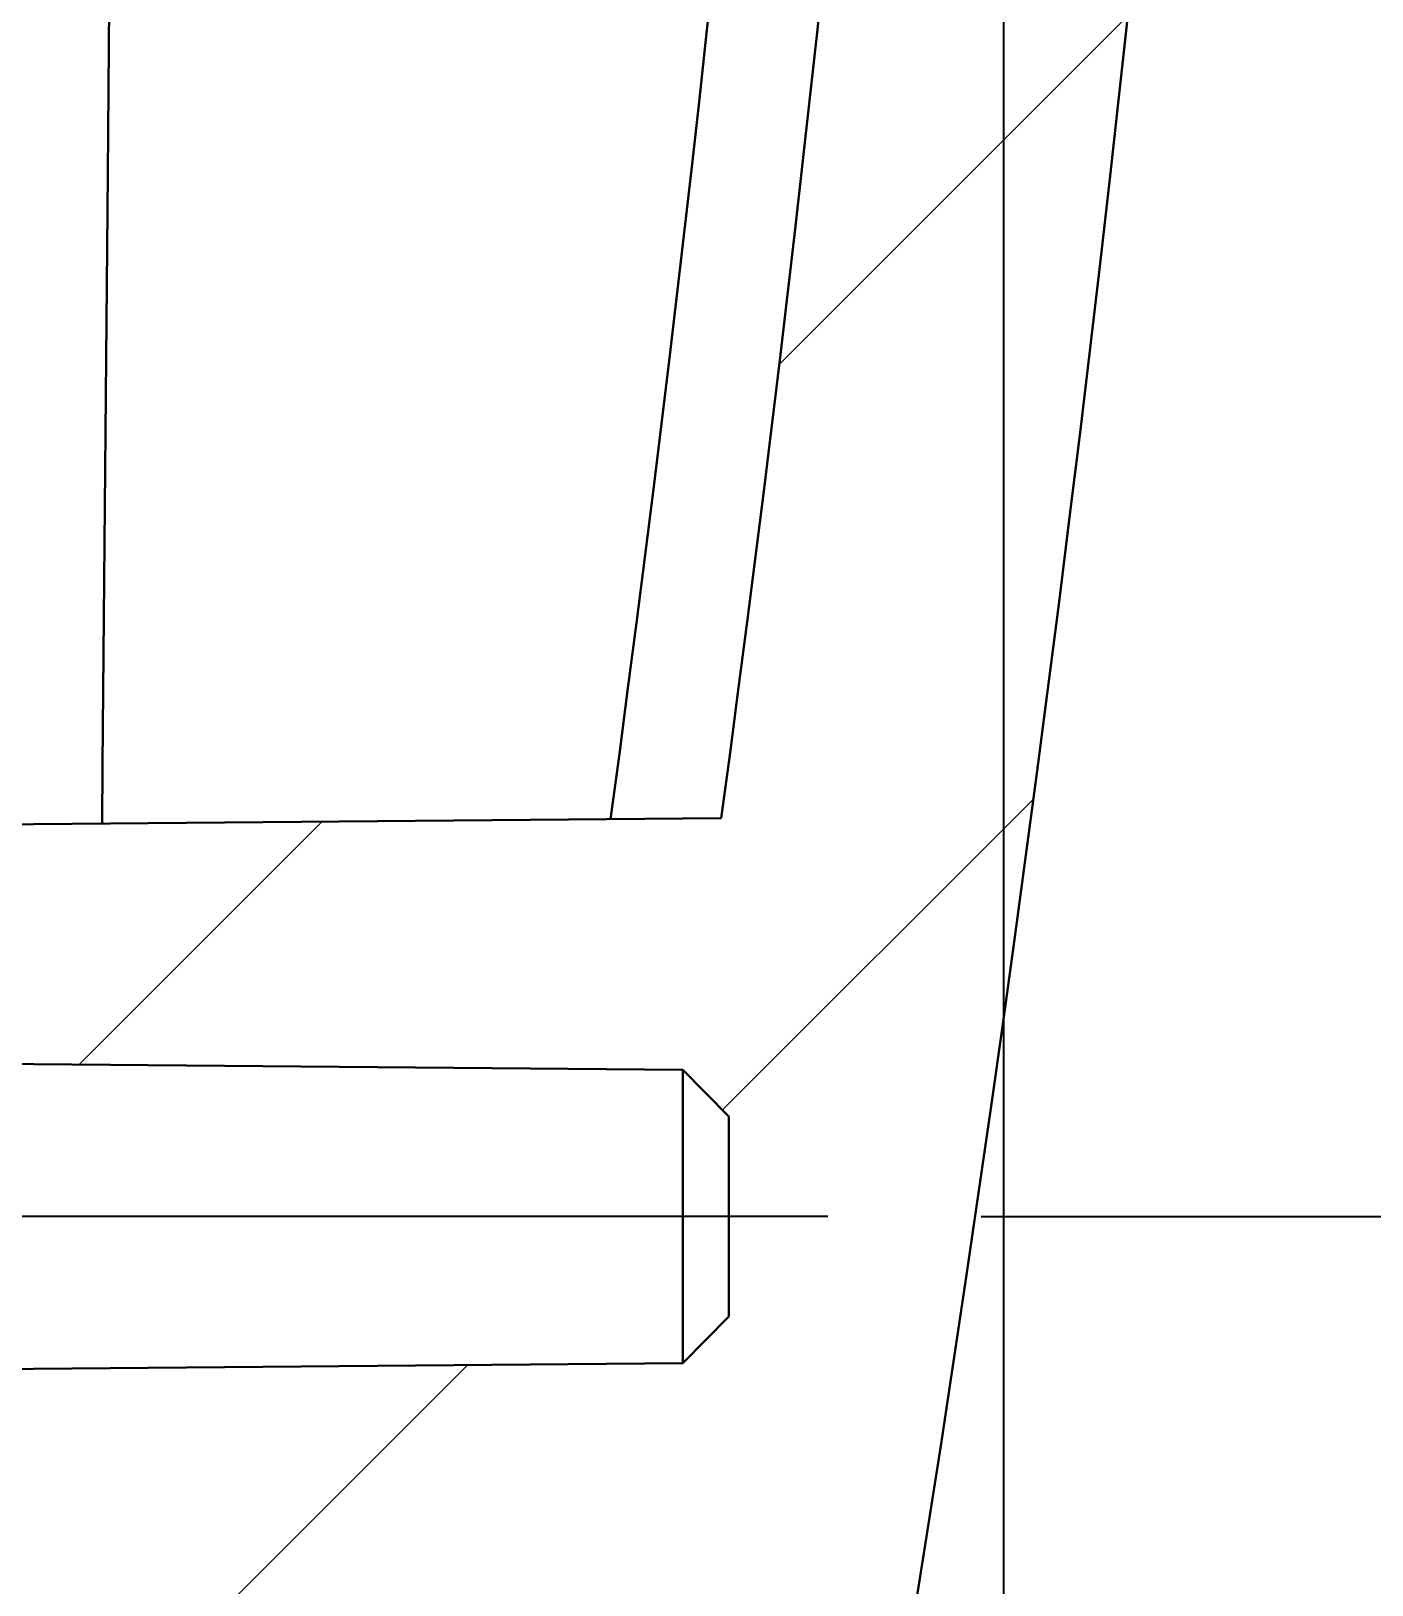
# Model space of a CAD drawing. Header units: millimetres. Extents: x 0 to 1188, y 0 to 841.
# Drawn here: x 221.83 to 230.57, y 48.13 to 58.26 of the extents above; entities that cross this region are included whole.
import ezdxf

# ---------------------------------------------------------------- set-up
doc = ezdxf.new("R2010")
doc.units = ezdxf.units.MM
doc.linetypes.add('SLD-Durchgehend', pattern=[0])
doc.styles.add('SLDTEXTSTYLE3', font='ARIALN.TTF', dxfattribs={"width": 0.87})
doc.dimstyles.new('SLDDIMSTYLE2', dxfattribs={"dimtxt": 3.5, "dimasz": 6, "dimexe": 0, "dimexo": 0.0625, "dimgap": 0.875, "dimtad": 1, "dimrnd": 1e-09, "dimzin": 12, "dimdsep": 46, "dimtxsty": 'SLDTEXTSTYLE3', "dimsah": 1, "dimcen": 0.09, "dimadec": 0, "dimazin": 3, "dimtfac": 1, "dimtofl": 0, "dimtmove": 0, "dimatfit": 3, "dimfxl": 0, "dimfrac": 2, "dimtolj": 1, "dimtzin": 12, "dimarcsym": 0})
doc.dimstyles.new('SLDDIMSTYLE3', dxfattribs={"dimtxt": 3.5, "dimasz": 6, "dimexe": 0, "dimexo": 0.0625, "dimgap": 0.875, "dimtad": 1, "dimrnd": 1e-09, "dimzin": 12, "dimdsep": 46, "dimtxsty": 'SLDTEXTSTYLE3', "dimsah": 1, "dimcen": 0.09, "dimadec": 0, "dimazin": 3, "dimtfac": 1, "dimtmove": 0, "dimatfit": 0, "dimfxl": 0, "dimfrac": 2, "dimtolj": 1, "dimtzin": 12, "dimarcsym": 0})

# ---------------------------------------------------------------- blocks, each defined once
blk = doc.blocks.new('_D_60')
for p, q in [((217.8253011726467, 80.53041027976587), (247.3508422997569, 80.53041027976575)), ((246.3508422997569, 80.53041027976575), (246.3508422997568, 50.53040706344873)), ((228.0252053755436, 50.53040706344879), (247.3508422997568, 50.53040706344872))]:
    blk.add_line(p, q)
for points in [[(246.3508422997569, 80.53041027976575), (245.4508422997569, 74.53041027976575), (247.2508422997569, 74.53041027976575)], [(246.3508422997568, 50.53040706344873), (247.2508422997568, 56.53040706344872), (245.4508422997568, 56.53040706344873)]]:
    blk.add_solid(points)
at = {"insert": (241.8391050941397, 63.2446075466567), "char_height": 3.5, "attachment_point": 1, "rotation": 90.0000000000002, "style": 'SLDTEXTSTYLE3'}
blk.add_mtext('30', dxfattribs=at)
blk = doc.blocks.new('_D_62')
for p, q in [((211.4714861112844, 79.53041027976505), (211.4714861112844, 31.02946081436197)), ((228.1714861112843, 79.53041027976649), (228.1714861112843, 31.02946081436197)), ((211.4714861112844, 32.02946081436197), (199.4714861112844, 32.02946081436197)), ((211.4714861112844, 32.02946081436197), (228.1714861112843, 32.02946081436197)), ((228.1714861112843, 32.02946081436197), (240.1714861112843, 32.02946081436197))]:
    blk.add_line(p, q)
for points in [[(211.4714861112844, 32.02946081436197), (205.4714861112844, 32.92946081436199), (205.4714861112844, 31.12946081436199)], [(228.1714861112843, 32.02946081436197), (234.1714861112843, 31.12946081436195), (234.1714861112843, 32.92946081436195)]]:
    blk.add_solid(points)
at = {"insert": (214.6268252738869, 36.54119801997905), "char_height": 3.5, "attachment_point": 1, "style": 'SLDTEXTSTYLE3'}
blk.add_mtext('16,70', dxfattribs=at)

msp = doc.modelspace()

# ---------------------------------------------------------------- hatches: boundary and pattern name
at = {"linetype": 'SLD-Durchgehend', "lineweight": 0}
h = msp.add_hatch(dxfattribs=at)
h.set_pattern_fill('ANSI31', style=0)
h.set_pattern_definition([(45, (0, 0), (-2.245064030267288, 2.245064030267288), [])])
edge = h.paths.add_edge_path(flags=0)
edge.add_line((215.3814861112843, 49.18040706344883), (215.3814861112843, 48.03040706345489))
edge.add_line((215.3814861112843, 48.03040706345489), (225.5645827527721, 47.94154052536388))
edge.add_arc((23.17148611128439, 80.53041027976649), 205, 350.26284250902216, 350.852878002748, ccw=False)
edge.add_spline(control_points=[(225.2182546735769, 45.85904870374267), (224.7757105301978, 45.43916530766545), (224.3144169443804, 45.03820312483257), (223.8369977370501, 44.65844229797888), (223.3547945156356, 44.27487604998501), (222.8552122901693, 43.9122008263852), (222.3411490301603, 43.57252159821317)], knot_values=[2.602516906877082e-05, 2.602516906877082e-05, 2.602516906877082e-05, 2.602516906877082e-05, 0.001856141334217484, 0.001856141334217484, 0.001856141334217484, 0.003704625185167447, 0.003704625185167447, 0.003704625185167447, 0.003704625185167447], weights=[1, 1, 1, 1, 1, 1, 1], degree=3, periodic=0)
edge.add_line((222.3411490301603, 43.57252159821316), (220.2814861112843, 43.46457923856325))
edge.add_line((220.2814861112843, 43.46457923856325), (220.2814861112843, 41.4618345465674))
edge.add_line((220.2814861112843, 41.4618345465674), (222.7803599752964, 41.59279497648871))
edge.add_spline(control_points=[(222.7803599752964, 41.5927949764887), (222.8641877781784, 41.59718820547992), (222.9484131207837, 41.61611501293569), (223.0260612658749, 41.648008061722), (223.0673277618992, 41.66495778240622), (223.1072331517844, 41.68568588499769), (223.1448300438236, 41.7097002647396)], knot_values=[2.860979249076398e-17, 2.860979249076398e-17, 2.860979249076398e-17, 2.860979249076398e-17, 0.0002518285308953736, 0.0002518285308953736, 0.0002518285308953736, 0.0003842927863091996, 0.0003842927863091996, 0.0003842927863091996, 0.0003842927863091996], weights=[1, 1, 1, 1, 1, 1, 1], degree=3, periodic=0)
edge.add_spline(control_points=[(223.1448300438236, 41.70970026473961), (223.9007039798164, 42.19250197390755), (224.6295305030633, 42.72049189910296), (225.3238494276788, 43.28826309281542), (225.8513602565066, 43.71962891385463), (226.3601840531693, 44.17490815579649), (226.8473105449474, 44.65140781697089)], knot_values=[2.855903457060938e-05, 2.855903457060938e-05, 2.855903457060938e-05, 2.855903457060938e-05, 0.00271928073651974, 0.00271928073651974, 0.00271928073651974, 0.004762067832991133, 0.004762067832991133, 0.004762067832991133, 0.004762067832991133], weights=[1, 1, 1, 1, 1, 1, 1], degree=3, periodic=0)
edge.add_spline(control_points=[(226.8473105449474, 44.65140781697087), (226.927320557751, 44.72967238404929), (226.994921463687, 44.82283011570636), (227.0445152047694, 44.92316657694681), (227.0868355926018, 45.00878782391788), (227.1170640368418, 45.10146213529753), (227.1333674351676, 45.19556958644885)], knot_values=[8.673617379884035e-18, 8.673617379884035e-18, 8.673617379884035e-18, 8.673617379884035e-18, 0.0003357715018865411, 0.0003357715018865411, 0.0003357715018865411, 0.0006211764377842834, 0.0006211764377842834, 0.0006211764377842834, 0.0006211764377842834], weights=[1, 1, 1, 1, 1, 1, 1], degree=3, periodic=0)
edge.add_arc((23.17148611128439, 80.53041027976649), 207, 350.1714956414312, 369.82850435857)
edge.add_spline(control_points=[(227.1333674351679, 115.8652509730827), (227.1142620679296, 115.9755321168164), (227.0758530261583, 116.084035536213), (227.0213209775989, 116.1817760160585), (226.974786532486, 116.2651819968502), (226.9155863903058, 116.3426263580619), (226.8473105449477, 116.4094127425606)], knot_values=[3.675813143522356e-17, 3.675813143522356e-17, 3.675813143522356e-17, 3.675813143522356e-17, 0.0003357715167857447, 0.0003357715167857447, 0.0003357715167857447, 0.000621176438476545, 0.000621176438476545, 0.000621176438476545, 0.000621176438476545], weights=[1, 1, 1, 1, 1, 1, 1], degree=3, periodic=0)
edge.add_spline(control_points=[(226.8473105449477, 116.4094127425607), (226.2065187790137, 117.0362254175116), (225.5278678015815, 117.6265191600895), (224.8182975946683, 118.1742584577751), (224.2784732128959, 118.5909656769688), (223.7195470448182, 118.9840295179371), (223.1448300438237, 119.351120294792)], knot_values=[3.072371372250088e-05, 3.072371372250088e-05, 3.072371372250088e-05, 3.072371372250088e-05, 0.002719881707251262, 0.002719881707251262, 0.002719881707251262, 0.004764230953056189, 0.004764230953056189, 0.004764230953056189, 0.004764230953056189], weights=[1, 1, 1, 1, 1, 1, 1], degree=3, periodic=0)
edge.add_spline(control_points=[(223.1448300438237, 119.3511202947921), (223.0667964264468, 119.4009629498277), (222.9779102756719, 119.4366871979407), (222.8870877522382, 119.4547095434891), (222.8519216682855, 119.4616877168829), (222.8161625971009, 119.4661492471417), (222.7803599752966, 119.468025583043)], knot_values=[1.788112030672749e-17, 1.788112030672749e-17, 1.788112030672749e-17, 1.788112030672749e-17, 0.0002777801672498969, 0.0002777801672498969, 0.0002777801672498969, 0.0003837478485387557, 0.0003837478485387557, 0.0003837478485387557, 0.0003837478485387557], weights=[1, 1, 1, 1, 1, 1, 1], degree=3, periodic=0)
edge.add_line((222.7803599752966, 119.4680255830429), (220.2814861112845, 119.5989860129642))
edge.add_line((220.2814861112845, 119.5989860129642), (220.2814861112845, 117.5962413209684))
edge.add_line((220.2814861112845, 117.5962413209684), (222.3411490301604, 117.4882989613185))
edge.add_spline(control_points=[(222.3411490301604, 117.4882989613185), (222.8511327041928, 117.1513154142495), (223.3468608525014, 116.7917026530432), (223.8255032595759, 116.4115149297739), (224.3070167543449, 116.0290466891961), (224.7721633111231, 115.6250208333885), (225.2182546735772, 115.2017718557888)], knot_values=[2.232371556924164e-05, 2.232371556924164e-05, 2.232371556924164e-05, 2.232371556924164e-05, 0.001856109520187012, 0.001856109520187012, 0.001856109520187012, 0.003700923689446667, 0.003700923689446667, 0.003700923689446667, 0.003700923689446667], weights=[1, 1, 1, 1, 1, 1, 1], degree=3, periodic=0)
edge.add_arc((23.17148611128439, 80.53041027976649), 205, 9.14712017878162, 9.737157490976585, ccw=False)
edge.add_line((225.5645837870867, 113.1192736105601), (215.3814861112845, 113.0304070634488))
edge.add_line((215.3814861112845, 113.0304070634488), (215.3814861112845, 111.8804070634488))
edge.add_line((215.3814861112845, 111.8804070634488), (215.6841272202303, 111.577765954503))
edge.add_line((215.6841272202303, 111.577765954503), (226.0814975343653, 111.4870294784))
edge.add_line((226.0814975343653, 111.4870294784), (226.3814861112845, 111.1817588847198))
edge.add_line((226.3814861112845, 111.1817588847198), (226.3814861112845, 109.879055242201))
edge.add_line((226.3814861112845, 109.879055242201), (226.0814975343653, 109.5737846484976))
edge.add_line((226.0814975343653, 109.5737846484976), (215.6841272202303, 109.4830481724091))
edge.add_line((215.6841272202303, 109.4830481724091), (215.3814861112845, 109.1804070634488))
edge.add_line((215.3814861112845, 109.1804070634488), (215.3814861112845, 108.0304070634549))
edge.add_line((215.3814861112845, 108.0304070634549), (226.3315137103403, 107.9348476202925))
edge.add_arc((23.17148611128439, 80.53041027976649), 205, -7.682309962220188, 7.682308145930108, ccw=False)
edge.add_line((226.3315128416136, 53.12596649902382), (215.3814861112843, 53.03040706344278))
edge.add_line((215.3814861112843, 53.03040706344278), (215.3814861112843, 51.88040706344885))
edge.add_line((215.3814861112843, 51.88040706344885), (215.6841272202301, 51.57776595450301))
edge.add_line((215.6841272202301, 51.57776595450301), (226.0814975343651, 51.48702947839998))
edge.add_line((226.0814975343651, 51.48702947839998), (226.3814861112843, 51.18175888471985))
edge.add_line((226.3814861112843, 51.18175888471985), (226.3814861112843, 49.87905524220102))
edge.add_line((226.3814861112843, 49.87905524220102), (226.0814975343651, 49.57378464849763))
edge.add_line((226.0814975343651, 49.57378464849763), (215.6841272202301, 49.48304817240913))
edge.add_line((215.6841272202301, 49.48304817240913), (215.3814861112843, 49.18040706344883))

# ---------------------------------------------------------------- linework, layer by layer
at = {"color": 7, "linetype": 'SLD-Durchgehend', "lineweight": 30}
for p, q in [((226.3315128121057, 53.12596727482484), (215.3814860112497, 53.03040799073384)), ((226.081497404305, 51.48702953330682), (215.6841271981129, 51.57776642910645)), ((226.3814861844757, 51.18175875715421), (226.081497404305, 51.48702953330682)), ((226.081497404305, 49.57378376595185), (226.081497404305, 51.48702953330682)), ((226.3814861844757, 51.18175875715421), (226.3814861844757, 49.87905454210446)), ((226.081497404305, 49.57378376595185), (226.3814861844757, 49.87905454210446)), ((215.6841271981129, 49.48304873279736), (226.081497404305, 49.57378376595185))]:
    msp.add_line(p, q, dxfattribs=at)
msp.add_line((227.0252053755436, 50.5304070634488), (209.9329877512197, 50.5304070634488))
at = {"color": 7, "linetype": 'SLD-Durchgehend', "lineweight": 30, "flags": 128}
msp.add_lwpolyline([(222.2961859270462, 53.09075024298833), (222.2994145895818, 53.47448122076199), (222.3159530158618, 55.39957899920152), (222.3326811991164, 57.32593220047162), (222.3493926185647, 59.25341230205701), (222.3658802877644, 61.18188519350694), (222.3819374531039, 63.11122048966096), (222.3973575938025, 65.04128687403606), (222.4119341890791, 66.97195303014921), (222.4255117080638, 68.90758965484308), (222.437812150968, 70.8438772740166), (222.4485398228744, 72.78068131155776), (222.4573987960347, 74.7178671913545), (222.4640929098704, 76.65530080295609), (222.4683262366333, 78.59284826874243), (222.4698033142367, 80.53037529444536), (222.4684084258506, 82.40522141888248), (222.4644100252071, 84.28006596251832), (222.4580875090787, 86.15478733874367), (222.4497205070683, 88.02926354430126), (222.4395881831178, 89.90337234310316), (222.4279699339995, 91.77699219755338), (222.4151153541633, 93.65011658839391), (222.4012162960598, 95.52275576017307), (222.3864648449698, 97.39478770963358), (222.3710542503276, 99.26609415880846), (222.3551765974143, 101.1365549670856), (222.3390249028334, 103.0060509251754), (222.3231332800814, 104.8327880012195), (222.3073212854096, 106.6585844414632), (222.296164506627, 107.970063577811)], dxfattribs=at)
at = {"color": 7, "linetype": 'SLD-Durchgehend', "lineweight": 30}
for centre, radius, start, end in [((23.17148611128439, 80.53041027976583), 206.9999999999999, 350.1714956414314, 9.82850435856939), ((22.67639966052315, 80.52671069537209), 204.7758348068858, 352.3084961776294, 7.693593618984474), ((23.17148611128439, 80.53041027976583), 204.9999999999999, 352.3176900377816, 7.682308145931081)]:
    msp.add_arc(centre, radius, start, end, dxfattribs=at)

# ---------------------------------------------------------------- dimensions: what is measured, and where the dimension line sits
dim = msp.add_linear_dim(base=(228.1714861112843, 32.02946081436514), p1=(211.4714861112844, 80.53041027976505), p2=(228.1714861112843, 80.53041027976649), dimstyle='SLDDIMSTYLE3')
dim.commit()
dim.dimension.update_dxf_attribs({"geometry": '_D_62', "text_midpoint": (219.5591182971425, 32.02946081436514), "dimtype": 160})
dim = msp.add_linear_dim(base=(246.3508422997569, 50.53040706344872), p1=(216.8253011726467, 80.53041027976587), p2=(227.0252053755436, 50.5304070634488), angle=90.0000000000002, dimstyle='SLDDIMSTYLE2')
dim.commit()
dim.dimension.update_dxf_attribs({"geometry": '_D_60', "text_midpoint": (246.3508422997569, 65.43559126758697), "dimtype": 160})

doc.saveas('drawing.dxf')
